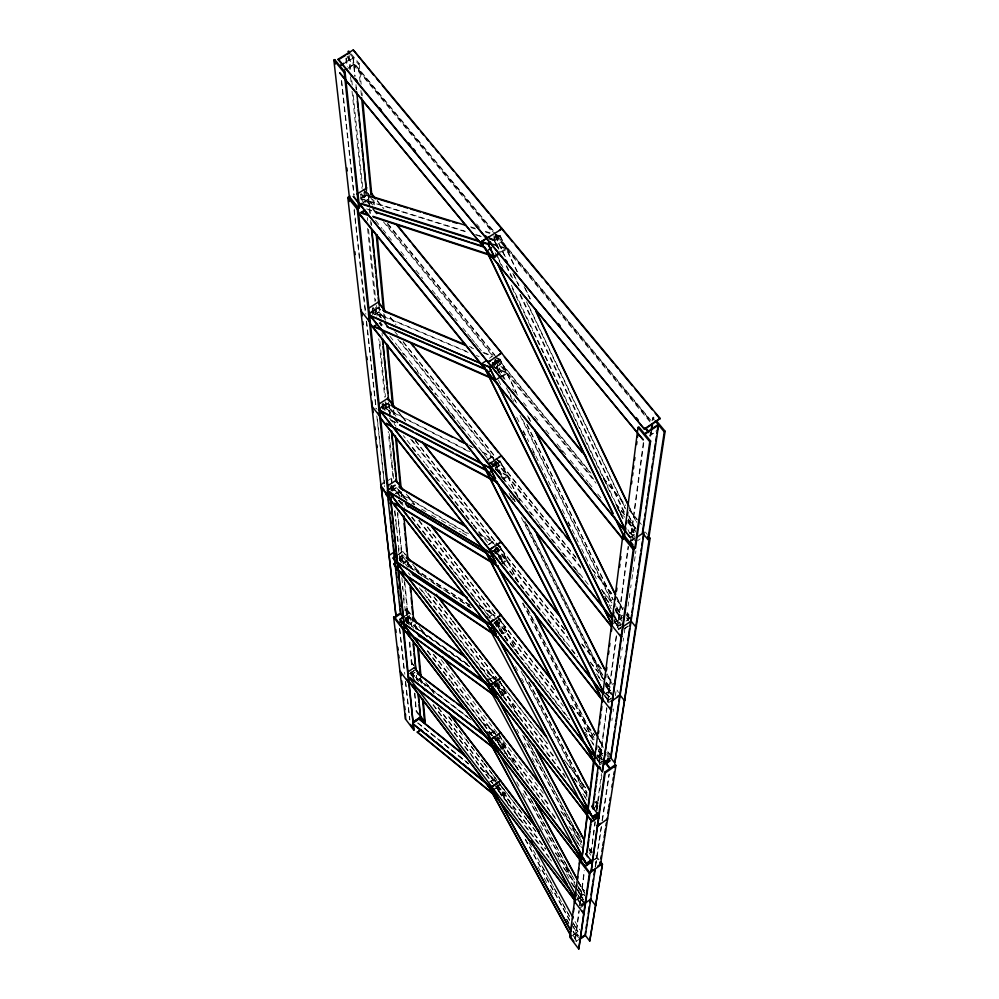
<?xml version="1.0" encoding="UTF-8"?>
<svg xmlns="http://www.w3.org/2000/svg" width="999" height="999" viewBox="0 0 999 999"><rect width="100%" height="100%" fill="white"/><g stroke="black" fill="none" stroke-linecap="round" stroke-linejoin="round"><path stroke-width="0.75" stroke-dasharray="5 3.75" d="M493.094 790.209L500.511 785.014L497.902 781.355M496.016 740.734L500.624 737.287L495.829 740.621L495.816 737.674M496.203 624.612L500.911 621.066L495.841 624.525L495.829 620.142M494.73 553.621L501.086 548.938L495.129 552.959L493.219 550.536M496.316 467.994L501.286 464.223L495.329 468.181L495.304 461.463M495.342 367.882L501.535 363.274L496.091 366.833M501.835 241.571L495.554 245.604M575.174 939.11L578.958 910.489M579.62 905.431L584.24 870.466M598.826 761.375L599.587 755.606L594.442 759.228M575.449 939.472L579.245 910.863M579.907 905.818L584.353 872.277M599.263 761.063L600.024 755.294L603.109 753.121M599.263 763.011L606.63 707.679M607.342 702.309L616.408 634.178M617.295 627.509L628.096 546.278M599.363 764.834L606.942 708.079M607.842 701.36L616.745 634.602M617.644 627.946L628.483 546.753M585.164 901.398L580.943 904.42L583.478 902.422M603.983 760.326L599.85 763.236L597.09 759.352M612.712 697.427L608.241 700.549L604.557 695.466M623.026 623.139L618.156 626.51L614.422 621.366M631.018 534.24L643.331 442.594M630.619 540.272L631.193 536.076M631.38 534.677L643.93 441.595M594.88 821.315L591.096 853.096L588.861 854.694M596.403 810.289L601.46 773.626M591.096 853.096L591.708 848.663M592.332 844.18L592.956 839.622M593.606 835.014L594.255 830.344M594.904 825.599L595.404 822.002M596.94 810.988L598.164 802.16M598.339 800.886L599.412 793.119M599.775 790.509L600.511 785.202M601.261 779.819L601.835 775.724M650.012 435.514L650.424 432.592M652.085 420.704L653.358 417.145L655.319 419.505M650.536 434.79L650.961 431.793M650.649 436.401L651.273 432.018M652.934 420.129L653.358 417.145M651.535 431.406L651.111 434.403L658.466 429.445M611.875 720.529L612.225 717.981M613.136 711.55L613.511 708.965M615.384 695.716L615.958 691.645M619.33 667.869L619.742 664.972M620.579 659.14L620.991 656.181M621.84 650.224L622.265 647.215M623.126 641.133L623.563 638.074M624.3 632.891L625.037 627.659M629.22 618.119L626.922 614.323L627.31 611.588M628.096 606.118L628.683 601.935M629.27 597.764L629.882 593.506M630.681 587.799L631.093 584.914M631.917 579.108L632.542 574.687M632.966 571.753L633.603 567.245M634.452 561.213L635.102 556.63M635.539 553.571L635.913 550.899M595.254 866.408L596.54 857.766L594.193 859.452M595.254 866.608L601.148 826.797M602.06 820.641L608.915 774.337M595.779 865.371L601.56 826.498M602.472 820.341L609.353 774.025M593.918 808.341L597.09 805.269L597.627 805.968L592.857 809.365M494.118 789.385L500.511 785.014M573.264 934.54L577.984 931.617L574.812 933.903L573.351 931.23M571.341 936.413L574.512 934.115L578.583 937.836M573.476 935.713L576.423 941.07L579.607 938.773M575.886 941.67L578.184 940.009M576.698 899.287L582.879 895.341L579.52 897.751L578.096 895.129M575.836 900.399L579.195 897.989L583.541 901.81M584.627 902.771L581.568 905.481L576.56 896.265M580.681 905.831L583.129 904.07M580.968 906.205L583.416 904.445M580.506 907.741L583.641 905.481M594.492 859.852L596.84 858.178L598.488 860.314M604.295 761.8L600.149 764.722L596.665 757.979M596.703 756.668L603.396 751.76M594.43 758.853L597.527 756.668L602.035 760.089M597.889 745.429L602.035 753.496L597.914 756.393L602.434 759.814M599.887 762.949L602.285 761.25M608.279 757.03L610.664 755.344M501.748 795.803L505.244 793.356L501.623 795.179L496.64 786.288L499.975 783.94M605.481 693.681L610.139 690.434L606.068 693.818L611.001 697.29M488.311 782.804L494.13 778.733L497.315 784.265M491.096 781.305L494.418 778.983M608.291 700.212L610.626 698.576M608.428 702.784L613.074 699.3M500.511 784.789L496.003 787.949L539.947 845.816M497.914 751.011L501.461 748.538L496.153 738.96M501.948 748.975L505.357 745.828L501.81 748.301L496.503 738.723L493.044 736.088M487.637 735.239L493.831 730.943L496.278 735.127M494.143 731.181L490.596 733.653L492.707 735.351M496.503 738.723L498.876 737.075M501.598 696.053L506.143 692.919L495.916 685.227M614.135 622.652L622.065 617.682L617.245 621.016L614.535 615.546M612.012 624.637L616.845 621.291L620.129 623.413M618.219 626.111L620.754 624.35M627.097 619.954L630.906 617.32M625.986 621.091L629.632 618.568M614.497 620.629L618.568 628.883L623.426 625.524M618.194 629.333L620.704 627.597M618.531 629.77L621.041 628.034M623.788 628.958L628.608 625.611M624.725 628.658L628.496 626.048M505.819 692.307L502.022 694.929L496.341 684.552L500.149 681.93L499.825 681.318L495.679 683.691L502.759 696.965M494.118 685.252L497.539 682.891M492.157 687.437L495.979 684.802L501.66 695.179M495.829 686.875L500.761 683.191L495.629 686.738L495.616 684.203M418.731 714.922L416.296 711.7L414.985 692.657M486.675 681.218L493.494 676.535L496.653 682.08M493.831 676.785L490.034 679.395L492.295 681.118M630.444 540.796L634.727 537.874M631.168 540.447L634.964 537.862M630.856 541.033L634.565 538.498M631.555 540.921L634.128 539.135M637.637 540.646L640.147 538.923M503.034 633.99L506.693 631.48L506.343 630.819L502.26 633.616L496.166 622.302L500.262 619.505L499.9 618.843L495.442 621.378L491.808 618.806M489.448 616.545L493.469 614.31L489.385 617.082M408.067 674.512L411.538 672.14M411.113 672.702L415.934 669.417M415.197 681.043L410.839 673.351L413.861 670.566M410.789 675.012L414.91 672.215M411.251 674.974L414.935 672.464M494.992 622.19L498.676 619.68M492.694 624.662L495.766 622.564L501.198 632.617M630.344 533.004L635.676 529.87L630.344 533.503L628.359 529.345M631.38 536.376L633.915 534.652M632.267 536.213L634.502 534.69M413.748 665.334L411.975 663.011L411.363 663.423L413.087 665.684M405.394 619.492L409.016 624.225L413.411 621.253M409.29 624.962L411.588 623.413M502.722 563.299L507.342 560.164L506.955 559.44L502.547 562.425L495.954 549.987L500.374 547.002L499.6 546.028L495.179 549.013L502.634 563.461M407.255 623.239L405.806 609.003L406.456 608.566L411.163 614.697M493.031 550.973L499.987 546.278L519.28 583.816M491.096 553.271L495.529 550.274L501.461 561.463M405.606 615.459L409.053 613.124L410.851 615.471M405.781 615.646L409.053 613.124M405.244 618.406L410.364 614.947L410.926 620.666M405.981 618.194L408.454 616.52L410.864 618.244M405.532 618.781L410.651 615.322L411.076 619.605M405.232 619.48L408.766 617.095L411.188 618.806M406.293 620.654L409.578 618.431L406.181 621.028M488.036 544.667L492.657 541.558L495.054 545.729M649.462 435.989L655.844 431.705M488.636 544.767L493.044 541.808M407.592 560.139L402.909 563.274L399.425 558.778M403.196 564.06L406.868 561.6M502.997 479.62L508.004 476.273L507.629 475.549L502.834 478.746L495.641 464.922L492.894 463.511M398.014 554.595L402.922 551.311L405.544 554.695M398.251 554.782L402.922 551.311M400.05 556.643L402.31 555.132L404.87 556.805M398.876 558.266L402.647 555.756L405.207 557.43M400.025 559.702L403.521 557.355L413.074 569.717M399.9 560.139L403.521 557.355M487.175 459.802L492.17 456.481L494.617 460.814M487.762 459.877L492.544 456.693M492.057 465.859L494.468 464.26L498.651 472.527M495.641 464.922L500.462 461.725L500.087 461.001L494.892 463.986L501.148 476.386M492.544 466.009L500.087 461.001L520.104 500.799M491.608 467.607L495.229 465.209L501.698 477.647M381.743 483.628L384.078 482.08M382.367 484.24L384.877 482.579M386.576 481.468L391.608 478.146L391.084 477.46L391.708 483.491M390.234 487.837L395.342 484.465M386.763 490.384L395.267 484.777L395.629 485.452L391.571 488.124L392.957 490.659M389.235 489.023L395.604 484.802M387.125 491.058L391.183 488.374L468.094 534.003M406.83 500.499L396.591 487.4L391.571 490.709L391.021 485.452M391.97 490.846L396.591 487.4M399.675 490.921L395.891 493.419L391.233 487.437M396.79 493.868L400.299 491.545M502.447 376.561L507.292 373.376L506.918 372.627L501.685 376.061L495.304 363.511L492.594 362.362M489.435 358.254L491.845 356.668M492.007 364.235L494.105 362.862L498.913 372.615M495.304 363.511L500.549 360.077L500.174 359.328L494.542 362.575L501.398 376.511M491.658 364.897L500.174 359.328L516.545 392.707M491.72 365.859L494.867 363.798L501.248 376.348M381.131 406.943L388.574 402.098M377.947 409.29L387.088 403.334L389.647 404.645M381.418 407.305L388.861 402.46M378.309 409.952L382.692 407.105L470.716 452.559M385.102 410.626L383.067 406.855L387.45 404.008L390.01 405.307M384.24 409.265L388.574 406.443L395.916 415.746M384.852 409.328L388.574 406.443M501.96 252.16L506.805 249.051L506.406 248.252L500.586 251.998L494.905 240.509L489.46 238.811M370.891 312.512L379.47 307.018L380.482 317.295M368.007 314.972L372.739 311.938L468.069 352.422M374.463 314.198L373.127 311.688L377.859 308.666L380.619 309.815M374.475 314.71L379.183 311.688L385.614 319.717M375.549 314.573L379.183 311.688M488.474 237.387L494.118 239.56L500.349 235.976L500.736 236.775L494.905 240.509M493.056 240.647L500.349 235.976L517.407 271.79M382.642 320.716L379.108 322.977L383.241 324.775M370.579 312.125L379.158 306.631L380.169 316.908M368.881 313.511L377.51 307.979L380.257 309.141M500.624 737.537L496.216 740.346L496.203 737.399M360.589 197.939L367.969 193.319L366.146 191.084M361.363 197.777L366.183 194.755L371.491 196.378M360.939 198.364L368.306 193.731L371.041 197.09M363.324 202.547L361.351 198.726L366.546 195.467L370.529 196.691M362.899 202.535L368.057 199.288L372.702 205.007M364.448 202.21L368.057 199.288M495.841 624.525L500.911 621.403M348.676 67.482L354.633 63.836L493.319 230.719M348.514 68.294L354.633 63.836M360.065 81.806L358.354 64.023L359.178 63.511L350.686 53.297M345.017 62.425L352.972 57.555L349.625 53.546M342.719 64.473L353.321 57.979L358.354 64.023M501.086 549.338L495.604 552.647L495.591 548.551M495.329 468.181L501.286 464.685M496.316 366.808L501.535 363.823M406.793 561.413L402.909 563.274L397.814 512.537M470.641 226.848L475.037 228.197M485.289 231.343L490.771 233.029M496.241 234.715L500.349 235.976M471.029 227.622L475.424 228.983M485.689 232.13L489.785 233.404M495.267 235.09L500.736 236.775M361.351 198.726L465.334 231.256M475.536 234.453L482.642 236.676M464.872 231.556L360.926 198.988L362.912 202.809M476.535 235.202L482.18 236.975M488.986 239.111L494.43 240.809L500.124 252.297M491.308 243.469L506.406 248.252M493.069 244.693L506.805 249.051M366.633 208.916L371.928 210.614M368.868 210.027L371.516 210.876M488.012 237.687L493.643 239.86L497.602 248.139M469.368 346.428L471.965 347.515M483.891 352.51L491.995 355.906M497.452 358.179L500.174 359.328M471.041 347.714L473.638 348.801M482.942 352.697L492.382 356.655M493.743 357.217L500.549 360.077M373.127 311.688L468.494 352.147M476.436 355.507L479.083 356.631M492.157 362.649L494.867 363.798M493.244 366.783L506.918 372.627M493.631 367.52L507.292 373.376M380.095 323.826L382.854 325.025M468.868 445.067L471.516 446.416M482.242 451.885L493.169 457.467M470.566 446.453L473.214 447.802M482.617 452.609L493.543 458.191M494.93 458.903L500.462 461.725M383.067 406.855L469.817 451.598M492.47 463.786L495.229 465.209M495.142 469.055L507.629 475.549M495.516 469.78L508.004 476.273M391.121 420.104L398.813 424.15M390.746 420.354L398.439 424.4M630.344 533.503L633.878 535.514M632.267 535.139L634.627 536.475M481.068 535.164L494.905 543.294M496.178 544.03L499.987 546.278M477.722 533.691L494.018 543.269M495.292 544.018L500.374 547.002M391.571 488.124L468.506 533.716M403.059 497.589L410.264 501.873M441.421 520.429L450.512 525.836M451.81 526.61L461.076 532.13M462.4 532.917L469.592 537.2M492.969 551.123L506.955 559.44M411.838 503.271L414.285 504.72M421.628 509.103L429.12 513.561M431.618 515.047L439.248 519.605M495.854 553.321L507.342 560.164M398.626 500.524L402.21 502.672M617.245 621.016L620.529 623.139M618.568 628.883L614.21 619.517M478.896 605.132L495.192 615.759M479.258 605.781L494.368 615.659M400.149 559.115L470.142 605.169M486.775 616.121L490.297 618.431M399.787 559.353L471.029 606.268M471.278 607.692L408.429 566.233L408.766 566.845M495.716 623.801L506.343 630.819M410.065 567.694L435.127 584.24M436.301 585.014L444.617 590.496M445.804 591.283L470.379 607.504M496.066 624.462L506.693 631.48M605.681 694.08L610.614 697.552M480.257 667.444L496.116 678.696M480.581 668.044L495.217 678.433M496.453 679.308L500.149 681.93M406.443 620.342L467.332 663.836M487.737 678.408L491.421 681.043M406.106 620.566L466.983 664.085M491.058 681.293L495.979 684.802M469.605 666.408L414.173 626.76L472.277 668.681M496.253 685.826L506.143 692.919M602.035 753.496L598.176 746.478M482.567 722.664L496.291 733.054M481.743 722.352L495.442 732.742M489.672 679.645L491.92 681.368M410.839 673.351L467.132 716.308M487.287 731.693L491.895 735.214M467.894 717.382L410.527 673.563L412.699 677.409M468.993 718.219L471.216 719.917M486.95 731.93L491.558 735.451M496.103 738.761L505.357 745.828M469.53 718.793L419.23 680.069M492.994 736.713L505.669 746.39M482.48 769.63L496.428 780.818M500.062 736.251L499.438 735.439L517.857 769.567M480.357 768.219L495.641 780.469M468.631 763.561L423.988 727.846M497.352 786.7L504.957 792.831M417.969 722.864L468.718 763.785M496.553 786.35L505.244 793.356M417.669 723.076L468.406 763.998M490.259 733.89L492.37 735.589M490.771 781.53L492.757 783.216M579.52 897.751L582.779 900.623M574.812 933.903L577.872 936.687M576.423 941.07L573.039 934.652M652.497 417.719L654.395 420.005M497.102 235.277L650.886 420.329M354.695 64.498L493.319 231.331M494.268 232.467L650.811 420.866M347.078 56.194L493.581 232.542M495.504 234.852L650.674 421.615M347.477 57.705L492.057 231.768M495.891 236.363L650.087 422.003M476.648 223.988L479.458 227.385M377.235 200.512L383.816 208.591M603.334 477.784L625.549 505.032M629.432 509.79L637.225 519.355M638.211 520.554L642.107 525.337M377.297 201.136L382.929 208.054M603.284 478.296L625.486 505.544M629.37 510.289L637.162 519.855M645.366 532.042L647.29 534.403M363.748 189.286L372.252 199.713L371.491 200.187L366.92 194.58L366.508 190.422M362.962 189.71L366.608 194.193L366.321 191.408M387.612 223.326L494.692 354.87M495.666 356.069L590.983 473.151M615.771 503.596L624.412 514.21M628.246 518.931L635.976 528.421M368.119 199.912L371.828 204.47M387.674 223.938L590.933 473.663M615.709 504.095L624.35 514.71M628.184 519.418L635.901 528.908M361.426 193.719L369.855 204.071M386.788 224.887L493.007 355.419M496.828 360.115L593.743 479.233M617.857 508.878L624.65 517.22M628.546 522.002L635.364 530.382M360.864 194.068L368.356 203.272M383.391 221.766L492.432 355.794M495.329 359.353L596.053 483.166M619.218 511.65L624.075 517.607M627.971 522.402L635.751 531.967M375.549 220.504L382.093 228.559M383.029 229.708L385.826 233.154M388.636 236.613L391.458 240.085M400.861 251.648L406.518 258.629M415.984 270.267L422.627 278.459M432.155 290.185L435.976 294.892M436.938 296.066L442.682 303.134M449.4 311.413L457.105 320.891M462.899 328.022L465.796 331.593M467.732 333.966L470.641 337.562M471.615 338.748L474.525 342.345M475.499 343.531L478.409 347.128M479.383 348.314L481.331 350.711M492.07 363.936L495.005 367.545L494.98 359.228M496.965 369.967L503.846 378.434M512.45 389.011L515.209 392.42M523.513 402.647L526.298 406.069M534.64 416.346L539.298 422.065M545.829 430.107L550.486 435.839M557.055 443.931L566.445 455.482M570.217 460.127L578.708 470.579M580.606 472.914L588.186 482.255M589.135 483.429L591.982 486.925M597.702 493.968L602.472 499.837M632.255 536.5L634.19 538.873M560.239 448.926L563.049 452.385M631.68 536.888L634.577 540.459M390.272 317.133L395.854 324.101M592.257 569.093L611.987 593.718M617.644 600.774L623.326 607.867M627.122 612.587L629.02 614.959M390.309 317.657L395.891 324.613M592.207 569.517L612.874 595.304M617.594 601.186L623.276 608.279M627.06 612.999L628.958 615.359M626.922 614.323L629.807 617.919M626.123 614.885L629.82 619.492M403.121 341.583L495.529 457.018M496.491 458.216L575.761 557.255M601.71 589.672L611.987 602.497M616.658 608.341L622.302 615.384M379.233 312.212L385.664 320.229M394.855 331.718L397.627 335.177M403.159 342.083L495.529 457.48M496.491 458.678L576.648 558.828M603.533 592.407L611.937 602.909M616.608 608.741L622.24 615.784M373.289 307.605L381.606 318.007M400.187 341.233L493.369 457.692M496.278 461.326L580.556 566.67M605.869 598.301L611.513 605.369M615.309 610.102L621.927 618.381M372.777 307.929L380.169 317.183M397.802 339.223L492.844 458.042M495.754 461.675L581.893 569.355M605.344 598.663L610.988 605.731M615.721 611.65L621.403 618.743M379.72 323.501L381.556 325.799M389.835 336.163L397.215 345.392M398.139 346.553L408.341 359.315M409.265 360.477L421.378 375.624M424.175 379.145L489.572 460.976M490.534 462.175L498.226 471.815M499.188 473.014L502.085 476.648M503.059 477.847L545.916 531.493M546.828 532.642L590.122 586.825M614.397 617.195L620.966 625.424M402.26 352.684L404.12 355.007M417.132 371.303L418.993 373.626M429.283 386.513L435.851 394.73M448.101 410.052L450.936 413.611M451.885 414.785L455.669 419.53M460.402 425.462L463.261 429.033M487.137 458.916L489.048 461.313M490.01 462.525L492.894 466.133M517.07 496.378L519.98 500.024M529.033 511.363L531.743 514.76M539.023 523.863L542.669 528.421M550.886 538.711L555.456 544.443M561.888 552.484L567.407 559.39M572.927 566.308L575.699 569.78M576.623 570.941L579.408 574.413M614.81 618.731L620.441 625.786M614.373 621.765L618.156 626.51M398.863 412.362L405.369 420.591M581.855 643.856L603.159 670.816M607.804 676.698L613.411 683.778M397.053 410.464L406.331 422.202M581.818 644.218L603.109 671.166M607.767 677.035L613.361 684.128M415.297 440.284L495.342 541.67M496.303 542.882L564.81 629.657M590.397 662.062L605.132 680.731M606.98 683.066L611.613 688.935M388.623 406.88L395.966 416.171M415.322 440.709L495.342 542.057M496.303 543.269L564.785 630.019M590.359 662.412L605.094 681.068M606.93 683.403L611.563 689.273M383.279 403.496L390.671 412.862M412.038 439.947L493.656 543.381M496.478 546.952L567.981 637.574M596.615 673.863L602.185 680.918M605.918 685.651L611.513 692.757M382.804 403.796L390.197 413.174M410.639 439.073L493.181 543.706M496.003 547.277L569.33 640.234M597.989 676.548L601.698 681.256M605.431 685.988L611.962 694.268M389.573 418.119L396.004 426.286M403.384 435.639L405.232 437.974M407.08 440.322L424.712 462.699M425.649 463.886L443.419 486.438M444.355 487.624L472.689 523.576M473.651 524.775L488.911 544.143M493.693 550.212L553.846 626.535M555.656 628.833L577.534 656.58M606.081 692.806L610.714 698.676M412.162 447.689L417.732 454.745M429.845 470.117L440.134 483.166M449.525 495.092L472.215 523.888M473.176 525.099L482.692 537.187M501.86 561.5L505.706 566.383M509.565 571.278L524.525 590.272M525.424 591.408L529.907 597.09M531.705 599.375L540.709 610.801M547.939 619.979L552.459 625.711M557.904 632.629L565.184 641.857M571.578 649.962L577.047 656.917M605.594 693.144L610.227 699.013M604.52 695.816L608.241 700.549M408.079 496.016L414.66 504.445M571.703 705.469L594.83 735.064M599.475 741.008L604.133 746.99M607.867 751.76L609.74 754.145M406.231 493.981L414.697 504.82M571.678 705.781L594.792 735.364M599.437 741.308L604.095 747.277M607.829 752.06L609.69 754.445M606.693 752.647L609.04 755.644M427.422 526.898L496.478 615.384M497.365 616.52L554.795 690.109M584.028 727.572L594.155 740.546M598.763 746.453L603.396 752.384M396.628 487.774L405.931 499.687M427.447 527.26L496.478 615.721M497.365 616.858L554.77 690.421M583.99 727.871L594.118 740.846M598.726 746.74L603.359 752.684M391.82 485.339L401.173 497.327M419.056 520.267L494.03 616.395M496.715 619.83L561.026 702.285M590.571 740.172L594.28 744.929M602.672 755.694L598.014 749.712L602.21 757.754M391.383 485.626L400.736 497.627M418.618 520.554L493.593 616.695M496.278 620.129L563.336 706.131M591.982 742.869L593.831 745.242M598.488 751.223L602.222 756.006M600.024 755.294L601.885 757.654M389.872 486.538L395.454 493.706M599.587 755.606L602.36 759.165M399.013 500.249L404.595 507.43M412.063 517.02L490.521 617.707M494.068 622.252L569.742 719.38M597.352 754.807L601.985 760.751M398.576 500.549L401.361 504.12M411.638 517.307L452.197 569.38M453.159 570.604L460.789 580.394M461.738 581.618L463.648 584.065M464.61 585.302L466.521 587.762M470.354 592.682L473.226 596.366M474.188 597.589L490.084 618.006M513.224 647.702L495.404 624.825L495.379 620.441M514.123 648.851L525.774 663.823M528.471 667.282L538.386 680.007M539.298 681.168L560.164 707.966M562 710.314L569.305 719.692M596.903 755.119L601.535 761.063M597.052 759.64L599.85 763.236M415.159 567.132L422.177 576.211M564.223 759.864L585.739 787.687M596.091 801.086L597.989 803.521M402.959 551.635L405.582 555.019M412.562 564.06L421.328 575.399M566.995 763.748L585.714 787.949M596.066 801.335L597.951 803.783M398.901 548.888L398.401 548.239L399.076 554.795M434.041 596.853L451.66 619.642M452.535 620.791L497.165 678.533M498.064 679.707L547.202 743.293M574 777.971L587.037 794.854M595.466 805.756L597.34 808.179M403.559 557.692L412.237 568.918M434.066 597.165L451.673 619.954M452.559 621.103L496.266 677.659M547.177 743.568L500.761 683.478L496.041 686.45L496.028 682.654M573.975 778.233L587.012 795.117M595.429 806.006L597.302 808.428M400 557.042L407.854 567.207M428.059 593.369L494.218 679.045M496.928 682.567L555.694 758.678M582.804 793.768L587.499 799.849M399.588 557.317L404.832 564.098M425 590.222L426.76 592.507M427.647 593.643L493.806 679.332M496.515 682.854L556.218 760.164M584.265 796.503L587.075 800.149M399.887 560.177L401.623 562.425M408.391 572.852L410.139 575.112M421.478 589.81L427.597 597.752M428.471 598.888L546.128 751.373M547.052 752.572L564.61 775.311M419.318 587.812L427.185 598.014M428.072 599.163L439.498 613.973M440.372 615.109L446.553 623.114M447.44 624.263L492.032 682.067M492.932 683.229L545.716 751.66M546.64 752.859L566.046 778.009M595.966 855.693L599.662 860.514M421.665 629.582L427.097 636.663M560.776 811.026L578.221 833.778M589.635 848.663L592.282 852.11M405.806 609.003L410.876 615.771M418.981 626.336L427.11 636.937M561.625 812.387L580.831 837.437M589.61 848.888L592.245 852.334M404.782 610.014L405.257 610.614L404.657 604.795M414.048 624.275L418.556 630.406M441.058 659.527L496.928 732.704M497.852 733.653L543.681 793.718M569.055 826.598L581.206 842.706M589.085 852.734L590.809 855.244M405.582 617.569L413.673 628.146M433.591 654.158L494.343 733.503M497.14 737.15L548.476 804.22M575.474 839.485L581.618 847.489M406.094 618.993L411.501 626.048M433.204 654.42L493.956 733.766M496.753 737.412L549.825 806.755M576.848 842.045L580.344 846.628M405.919 620.928L407.729 623.301M427.634 650.724L450.274 680.307M451.186 681.505L477.734 716.196M478.658 717.407L492.507 735.514M493.431 736.725L555.956 818.443M427.26 650.973L449.9 680.569M450.811 681.768L459.016 692.494M459.927 693.681L477.36 716.458M478.271 717.669L492.132 735.776M493.056 736.987L510.714 760.077M511.65 761.3L514.448 764.959M515.384 766.183L555.569 818.718M427.634 684.864L433.978 693.194M555.469 852.859L570.754 872.939M577.971 882.429L584.315 890.758M425.761 682.629L433.991 693.443M555.456 853.059L570.729 873.138M577.946 882.629L584.29 890.958M419.58 678.371L425.212 685.764M448.788 716.77L461.613 733.641M465.909 739.272L474.513 750.599M476.236 752.871L483.154 761.95M484.016 763.086L497.04 780.219M501.386 785.938L518.006 807.791M518.881 808.94L526.798 819.355M527.684 820.504L535.626 830.956M563.174 867.194L574.825 882.517M578.421 887.237L584.727 895.529M419.605 678.621L425.237 686.013M448.801 717.007L465.059 738.386M465.921 739.51L474.525 750.823M476.248 753.096L483.154 762.187M484.016 763.323L491.82 773.576M492.694 774.725L497.04 780.431M497.902 781.58L517.994 808.004M518.881 809.165L526.785 819.567M527.672 820.728L537.375 833.491M564.048 868.568L574.8 882.704M578.396 887.437L584.702 895.716M411.276 671.827L418.793 681.73M438.386 707.504L494.605 781.493M497.227 784.952L545.891 848.988M571.94 883.266L576.46 889.21M577.36 890.396L582.804 897.552M410.914 672.077L417.495 680.744M438.024 707.754L494.243 781.742M496.865 785.202L545.529 849.237M573.389 885.901L583.341 899.013M433.316 704.682L492.894 783.116M493.756 784.252L549.2 857.254M576.036 892.594L583.254 902.097M432.967 704.919L470.017 753.721M470.879 754.857L478.646 765.084M480.382 767.369L492.532 783.366M540.834 846.977L548.838 857.504M549.725 858.678L551.51 861.026M578.384 896.415L582.892 902.359M577.347 899.45L580.943 904.42M416.87 711.313L418.731 713.773M411.975 663.011L413.449 665.434M617.045 690.097L618.443 692.457M405.919 620.691L407.267 623.101M405.582 620.916L406.93 623.339M496.316 786.513L501.298 795.404M399.6 559.577L401.049 562.2M566.445 919.43L568.643 923.438M573.039 931.455L574.512 934.115M391.183 488.374L392.57 490.921M500.124 784.502L519.842 820.304M575.024 921.515L579.72 929.819M498.039 785.589L510.264 807.929M542.619 867.032L544.705 870.828M548.838 878.371L553.646 887.162M554.383 888.523L559.59 898.026M562.562 903.446L569.942 916.92M572.864 922.264L577.984 931.617M494.13 778.733L497.027 784.015M497.752 785.339L509.977 807.679M529.095 842.607L536.788 856.643M537.474 857.904L553.346 886.9M554.832 889.61L569.642 916.645M573.301 923.326L577.684 931.343M496.778 786.837L501.86 796.116M525.499 839.247L569.617 919.767M573.301 926.498L578.433 935.876M496.453 787.062L499.363 792.357M525.174 839.472L570.791 922.689M571.528 924.038L578.134 936.088M537.999 866.807L541.47 873.126M544.23 878.158L547.677 884.44M550.437 889.46L552.659 893.531M566.758 919.205L568.955 923.213M496.99 736.438L508.304 757.392M531.281 799.887L574.35 879.57M577.909 886.138L582.879 895.341M493.831 730.943L508.703 758.441M530.282 798.351L565.446 863.398M566.158 864.722L574.038 879.295M578.296 887.187L582.567 895.067M495.879 737.911L504.433 753.733M524.837 791.433L574.238 882.741M577.822 889.36L583.528 899.899M495.529 738.149L501.236 748.688M523.801 790.384L576.073 886.962M576.785 888.273L583.204 900.136M516.72 781.855L520.192 788.273M522.964 793.381L526.436 799.774M540.471 825.698L542.682 829.782M547.09 837.911L551.473 846.003M558.016 858.066L560.189 862.087M566.67 874.038L570.254 880.668M570.978 881.992L573.826 887.249M382.692 407.105L384.041 409.615M499.75 735.689L518.169 769.829M577.946 880.581L584.378 892.482M578.346 881.63L584.765 893.518M387.088 403.334L387.45 404.008M516.658 729.233L518.743 733.129M524.238 743.418L526.298 747.277M531.98 757.904L536.376 766.121M572.939 834.565L575.761 839.847M499.825 681.318L519.505 718.331M589.71 850.286L591.108 852.909M499.488 681.068L519.18 718.081M589.36 849.999L590.759 852.622M497.352 683.403L506.493 700.549M530.007 744.68L582.155 842.519M493.494 676.535L496.316 681.83M497.027 683.154L506.168 700.299M527.622 740.571L581.805 842.232M523.751 736.313L580.856 843.381M495.304 683.94L502.397 697.215M522.689 735.264L581.218 844.954M372.739 311.938L374.063 314.448M377.51 307.979L377.859 308.666M515.397 666.545L517.482 670.504M521.64 678.408L523.701 682.329M499.9 618.843L518.943 655.219M595.854 802.172L597.926 806.143M499.537 618.581L517.882 653.621M595.479 801.885L598.251 807.167M497.002 621.041L507.567 641.196M529.058 682.18L587.15 792.956M493.106 614.06L495.941 619.442M496.64 620.791L508.603 643.606M528.696 681.917L586.788 792.669M495.442 621.378L502.547 634.914M523.601 675.012L586.763 795.354M495.054 621.64L500.024 631.118M521.128 671.303L587.087 796.952M366.183 194.755L366.546 195.467M597.065 758.291L599.85 763.673M495.729 547.04L504.495 564.048M527.709 609.14L594.43 738.723M496.028 548.101L504.108 563.798M526.623 607.529L594.73 739.772M522.989 602.984L594.268 741.308M598.438 749.387L601.91 756.131M494.755 549.3L500.174 559.802M522.577 603.271L593.868 741.583M585.414 732.192L587.524 736.251M598.838 738.673L602.984 746.765M499.6 546.028L518.893 583.553M598.438 738.386L603.284 747.814M606.743 754.557L608.129 757.254M605.469 695.754L608.99 702.709L605.069 695.479M495.317 462.187L504.994 481.381M513.873 499.001L515.247 501.71M526.735 524.512L602.834 675.461M606.331 682.392L610.526 690.709M492.17 456.481L494.243 460.601M494.942 461.963L503.933 479.795M512.812 497.427L514.86 501.486M525.012 521.615L603.146 676.585M605.943 682.117L610.139 690.434M510.839 495.591L513.586 501.048M523.838 521.366L602.235 676.76M605.744 683.716L611.363 694.854M509.053 493.156L512.487 499.962M521.391 517.607L603.246 679.819M603.945 681.206L610.963 695.117M607.13 673.888L612.037 683.641M499.7 460.776L517.669 496.491M608.141 676.41L612.337 684.752M495.479 360.227L505.032 379.645M515.147 400.224L516.495 402.959M527.172 424.687L613.311 599.875M616.683 606.718L622.065 617.682M495.104 360.04L503.971 378.072M514.098 398.663L515.447 401.398M526.798 424.475L612.911 599.625M616.957 607.842L621.678 617.432M508.928 391.808L513.661 401.436M522.452 419.28L611.638 600.499M615.696 608.741L621.79 621.116M506.456 387.937L511.888 398.963M520.004 415.459L611.238 600.774M615.297 609.015L620.716 620.017M498.476 380.282L501.898 387.212M516.72 417.282L519.393 422.677M523.389 430.781L528.708 441.583M532.005 448.239L539.885 464.235M540.546 465.559L551.423 487.599M554.832 494.53L557.529 499.987M562.25 509.552L566.296 517.744M568.306 521.828L580.282 546.103M581.593 548.763L591.445 568.731M594.13 574.175L597.552 581.106M601.66 589.435L603.708 593.593M605.082 596.366L606.43 599.1M609.128 604.582L611.163 608.691M522.964 431.056L524.962 435.102M532.892 451.186L534.865 455.182M567.894 522.102L569.892 526.148M604.682 596.64L606.031 599.375M614.135 615.821L616.845 621.291M528.671 417.42L530.656 421.491M616.92 597.377L622.989 609.765M627.035 618.019L628.383 620.766M499.787 359.141L517.507 395.254M527.609 415.859L530.269 421.291M616.52 597.127L623.264 610.889M626.648 617.769L627.996 620.516M495.254 252.797L501.173 265.16M512.225 288.224L524.075 312.949M524.75 314.348L532.767 331.069M533.429 332.442L561.525 391.084M562.2 392.482L612.574 497.614M616.62 506.056L623.938 521.316M627.921 529.632L629.919 533.791M495.604 236.413L506.093 258.404M513.898 274.75L519.068 285.577M528.896 306.169L625.736 509.053M629.045 515.996L635.676 529.87M495.217 236.263L504.395 255.494M512.862 273.227L518.668 285.414M526.498 301.81L625.337 508.828M628.646 515.771L635.264 529.632M494.118 239.56L498.738 249.213M506.643 265.771L512.524 278.084M520.329 294.393L624.912 513.186M628.246 520.142L634.228 532.667M506.181 266.071L511.413 277.023M519.867 294.693L624.475 513.474M627.809 520.442L634.465 534.353M497.689 256.618L502.959 267.607M511.401 285.214L624.363 521.016M525.174 288.112L530.357 298.988M628.721 505.569L636.675 522.277M499.95 235.826L517.007 271.628M524.125 286.588L529.957 298.826M629.632 508.129L636.925 523.451M399.762 628.783L404.82 674.263M405.656 681.817L409.89 719.904M399.475 628.408L404.27 671.365M405.394 681.468L409.64 719.555M341.683 80.956L354.17 195.205M341.333 80.532L353.846 194.805M354.233 209.091L365.821 314.161M366.633 321.491L376.298 409.066M377.422 419.205L384.565 483.978M354.058 210.202L365.509 313.773M366.321 321.104L376.011 408.703M376.81 415.959L384.627 486.663M346.416 57.967L347.34 66.746M360.651 194.106L361.451 201.798M372.515 307.954L373.139 313.961M382.517 403.858L383.154 409.977M345.854 58.304L346.628 65.622M372.165 309.79L372.789 315.796M382.043 404.158L382.679 410.277M390.721 487.062L391.133 490.996M348.414 56.019L349.8 69.431M350.549 76.761L351.298 84.028M352.035 91.221L362.05 188.599M391.608 478.146L392.844 490.134M394.942 510.489L399.438 554.12M399.575 555.432L400.237 561.9M401.86 577.659L404.358 601.86M392.008 486.488L392.47 490.946M394.58 511.251L395.592 521.116M395.879 523.888L396.591 530.769M397.152 536.213L397.714 541.595M402.335 586.276L402.647 589.298M403.571 598.289L404.183 604.183M397.39 512.812L402.497 563.548M404.17 580.169L408.641 624.487M364.747 191.808L365.834 202.535M367.345 217.545L367.644 220.517M368.544 229.308L375.774 300.924M376.223 305.344L377.247 315.584M379.832 341.159L385.452 396.753L384.727 397.227L378.783 338.848M386.039 402.597L386.913 411.263M389.185 433.741L392.157 463.199M392.32 464.747L393.718 478.596L393.044 479.045L388.211 431.456M406.456 608.566L407.904 622.802M409.852 642.032L412.5 668.094M412.999 673.126L413.511 678.096M363.886 192.357L364.672 200.05M367.557 228.384L374.987 301.436M375.587 307.317L376.473 316.084M385.164 401.61L386.051 410.289M349.25 55.519L350.774 70.392M351.823 80.657L352.26 84.965M353.284 95.03L362.662 186.726M409.228 642.457L411.763 667.245M412.4 673.538L412.787 677.26M414.398 693.056L416.296 711.7M353.321 57.979L355.095 75.824M355.969 84.59L356.556 90.385M352.972 57.555L354.895 76.861M355.919 87.1L356.206 89.96M404.82 582.417L409.016 624.225M411.351 622.452L411.625 625.274M416.546 675.724L416.908 679.47M411.064 622.077L411.476 626.323M416.271 675.374L416.645 679.12M368.456 195.267L369.518 206.006M369.817 209.016L370.267 213.536M371.141 222.49L371.428 225.449M381.044 323.064L381.331 325.949M382.03 333.067L382.305 335.901M389.011 403.921L390.284 416.908M367.969 193.319L369.18 205.594M369.48 208.604L369.93 213.124M370.666 220.604L371.104 225.037M380.731 322.677L381.019 325.574M388.723 403.559L389.997 416.546M359.178 63.511L361.163 84.216M362.013 92.957L362.287 95.817M360.914 90.547L361.463 96.316M373.876 200.312L374.313 204.907M384.702 314.66L385.127 319.043M393.718 409.765L394.13 414.11M401.61 492.257L402.172 498.226M402.597 502.634L402.872 505.581M408.216 562.087L408.716 567.27M401.074 491.583L401.648 497.552M407.717 561.438L408.216 566.62M372.864 199.325L373.451 205.444M383.778 313.698L384.34 319.555M392.994 410.239L393.406 414.585M394.093 421.74L394.368 424.587M416.396 626.535L416.658 629.333M421.303 679.682L421.653 683.403M415.484 624.125L416.009 629.77M420.467 677.584L420.929 682.579M493.968 235.552L494.006 242.994M494.418 360.989L494.443 367.919M494.792 461.8L494.817 468.531M495.117 548.876L495.129 552.959M494.555 236.676L494.58 244.131"/><path stroke-width="1.5" d="M500.524 780.881L491.82 786.962M500.636 732.841L491.371 739.285M500.774 678.121L490.859 684.952M500.924 615.197L490.259 622.477M501.098 542.095L489.572 549.862M488.773 464.46L501.311 455.656L518.506 477.572M487.812 362.525L501.56 352.984L465.272 309.028M501.86 229.008L481.805 241.258L483.129 244.006M590.971 862.374L585.114 866.57L590.034 873.014L578.758 949.05L569.805 937.174L579.882 859.727L579.345 864.06M573.863 941.358L570.392 936.75L570.816 933.341M571.391 928.708L571.965 924.013M572.552 919.242L572.852 916.82M573.451 911.937L573.913 908.216M574.537 903.171L574.85 900.636L574.225 901.086L583.728 913.623L584.353 913.173M575.486 895.466L575.799 892.869M576.46 887.574L576.785 884.902M577.459 879.47L577.797 876.722M578.483 871.153L578.821 868.343M629.033 542.644L634.128 548.926L602.385 771.79L594.293 761.388L622.677 536.513L623.563 535.901L628.646 542.182M596.465 749.163L596.853 746.153M598.488 733.328L598.801 730.843M599.6 724.55L599.924 721.99M600.411 718.144L600.911 714.235M601.41 710.314L601.91 706.343M602.422 702.334L602.934 698.301L602.185 698.825L610.963 709.977L611.713 709.452L610.014 707.304M603.458 694.205L603.796 691.47M605.581 677.447L605.943 674.575M606.493 670.267L606.868 667.344M608.566 653.995L608.94 650.973M609.527 646.403L609.914 643.319M611.475 631.068L611.813 628.408M612.487 623.064L612.837 620.354M613.523 614.909L613.873 612.15M614.585 606.605L614.934 603.796M615.471 599.587L615.834 596.728M616.57 590.996L616.932 588.086M619.58 567.282L619.967 564.248M620.554 559.615L620.941 556.53M658.578 425.037L642.757 533.241L647.876 539.522L664.273 431.88L658.578 425.037L644.917 434.215L650.611 441.083L635.539 547.952L634.765 548.488L624.2 535.476L637.986 427.472L638.848 426.885L644.517 433.741L658.179 424.55L655.332 421.141M625.524 530.731L625.886 527.922M626.423 523.676L626.798 520.804M627.534 515.072L627.909 512.15M631.555 483.728L631.905 481.006M632.604 475.561L632.954 472.839M633.491 468.668L633.841 465.884M634.565 460.302L634.927 457.455M636.588 444.555L636.95 441.658M637.512 437.262L637.899 434.303M586.438 855.094L591.133 819.567M592.607 808.391L598.064 767.057M587.212 851.872L588.811 839.809M589.173 837.125L589.947 831.268M590.259 828.908L590.896 824.125M591.221 821.702L591.533 819.28M593.194 806.83L593.868 801.735M594.205 799.175L594.892 793.968M595.242 791.32L595.953 786.001M596.316 783.316L596.853 779.245M597.215 776.498L597.764 772.352M585.626 853.508L590.896 860.401L586.413 863.611L399.862 619.33L404.458 616.233M597.015 818.031L592.045 821.578L393.768 563.886L396.103 562.325M591.795 806.255L597.452 813.586L592.657 816.995L393.107 557.867L396.79 555.407M651.161 430.294L651.997 424.313L644.567 429.308L338.249 59.116L353.259 49.95L660.089 418.381L652.584 423.926L651.735 429.907M602.385 771.79L633.229 549.537L622.677 536.513M590.546 862.936L590.896 860.401M592.07 821.328L596.853 817.931L597.452 813.586M604.308 764.622L604.67 762.112M634.765 548.488L649.75 441.67L637.986 427.472M578.758 949.05L589.373 873.501L579.22 860.201M604.932 763.049L605.294 760.539M604.657 761.213L610.202 768.331L615.347 764.697L615.933 765.446L600.399 865.234L591.071 871.927L604.607 772.289L609.752 768.643L604.208 761.538M591.071 871.927L605.182 773.039L604.607 772.289M642.394 532.804L643.631 524.35M643.831 522.952L644.467 518.643M644.879 515.771L645.304 512.899M645.941 508.503L646.365 505.569M646.79 502.647L647.452 498.151M647.889 495.167L649.437 484.54M649.874 481.493L650.474 477.397M650.873 474.675L651.473 470.579M651.872 467.794L652.484 463.623M653.096 459.44L653.508 456.593M653.92 453.758L654.545 449.488M654.745 448.064L655.381 443.706M655.806 440.796L656.443 436.438M656.88 433.466L658.179 424.55M608.029 758.328L609.84 760.988L606.268 763.498M610.814 756.181L614.485 731.206M615.034 727.472L615.596 723.676M615.971 721.141L616.533 717.282M616.907 714.722L617.682 709.49M617.869 708.191L618.456 704.208M618.843 701.548L619.642 696.153M617.307 696.578L619.842 694.804L620.641 689.31M620.841 687.936L621.665 682.367M621.878 680.968L622.702 675.287M622.914 673.875L623.551 669.542M623.975 666.658L625.499 656.331M626.148 651.86L627.272 644.255M627.834 640.396L629.57 628.658M629.957 625.986L630.544 621.977M630.943 619.293L631.543 615.209M631.942 612.487L632.554 608.341M633.166 604.183L635.464 588.548M635.888 585.639L636.538 581.256M636.962 578.321L637.399 575.349M637.837 572.365L638.274 569.38M638.948 564.822L639.622 560.264M639.81 558.928L640.596 553.621M640.983 550.961L641.383 548.251M641.783 545.554L642.382 541.483M642.782 538.723L643.393 534.577M614.797 763.024L649.288 538.548L650.174 537.937L614.797 763.024L610.889 758.016L643.98 533.666M585.102 935.002L585.614 931.567M586.126 928.108L586.65 924.587M587.175 921.041L587.699 917.444M588.236 913.798L588.786 910.114M588.973 908.865L589.335 906.38M589.897 902.609L590.459 898.788L595.367 905.231L595.991 904.782M591.033 894.917L591.62 890.996M591.808 889.672L592.607 884.34M593.006 881.642L593.406 878.933M594.018 874.812L594.63 870.629M600.586 861.725L602.434 864.135L589.722 941.108L585.377 935.364L595.354 868.206M656.306 420.679L665.134 431.293L648.651 538.985L647.876 539.522M597.652 866.183L599.887 864.585L600.337 861.675M600.799 858.74L601.248 855.793M601.947 851.323L602.409 848.288M602.884 845.241L603.359 842.169M604.083 837.512L604.445 835.139M604.807 832.779L605.369 829.182M605.931 825.549L606.306 823.114M607.842 813.174L608.428 809.365M608.828 806.817L609.228 804.232M609.827 800.336L610.239 797.726M611.888 787.037L612.312 784.315M612.949 780.194L613.374 777.422M613.811 774.625L614.248 771.815M614.897 767.557L615.347 764.697M589.722 941.108L602.434 864.135M599.75 823.938L597.627 825.998L597.077 825.286M600.424 823.351L597.627 825.998L607.617 818.88L607.067 818.181M497.315 735.089L500.636 732.592M500.524 780.656L491.82 786.737L495.991 784.04M493.931 789.397L491.858 791.071L493.931 789.51M497.215 680.506L500.774 677.834M493.269 688.361L490.909 690.272L493.269 688.498M491.858 791.071L494.118 789.385M497.864 617.157L500.924 614.86M493.369 626.348L490.322 628.621L492.857 626.56M497.789 544.18L501.098 541.708M490.909 690.272L492.957 688.748M498.913 457.442L501.311 455.656M499.363 354.595L501.56 352.984M499.425 230.157L501.86 228.384M581.168 938.136L583.079 936.25M579.607 939.535L585.377 935.364M580.494 938.336L583.953 935.838M584.64 903.571L590.759 899.162M590.671 861.975L584.802 866.17L399.125 623.101L401.685 621.378M497.177 697.19L586.713 864.572L590.821 862.174M590.559 871.265L592.794 869.667M589.373 873.501L590.034 873.014M586.438 863.398L591.121 860.052M592.682 816.745L597.702 813.186M589.472 811.588L592.956 818.193L596.803 815.459M592.956 818.193L597.926 815.209M590.047 811.363L587.649 813.061L587.112 812.362M603.571 762.599L605.906 760.951M608.254 759.29L610.601 757.642M605.506 761.525L608.828 758.603M603.858 762.974L610.889 758.016M605.781 763.586L609.877 760.701M605.182 773.039L615.933 765.446M594.293 761.388L594.979 760.901M611.276 701.41L620.154 695.204M625.137 700.049L624.387 700.561L619.842 694.804M611.513 624.974L621.091 637L621.902 636.438M636.525 626.298L635.714 626.86L630.744 620.641M622.302 627.16L631.093 621.078M498.251 798.263L417.457 732.342L420.292 729.707M417.457 732.342L420.729 730.094M413.873 730.194L403.034 629.52L403.696 629.083L413.873 730.194L405.519 719.105L405.569 714.16M412.699 722.327L420.354 717.07L420.055 714.035M413.186 722.24L418.656 718.493L465.784 756.255M412.949 722.664L420.604 717.407L418.331 694.105M413.424 722.764L415.509 721.34M415.809 721.128L418.943 718.98L464.91 755.831M420.604 717.407L424.675 722.776L425.249 722.377L423.101 699.213M636.6 537.462L644.18 532.292M633.229 549.537L634.128 548.926M408.279 671.715L414.435 667.519L421.965 677.422M624.2 535.476L624.974 534.94M399.937 671.203L408.778 682.879L409.39 682.467M420.841 674.65L420.229 675.074L417.557 646.303M404.707 628.071L390.409 497.04L404.245 627.459L404.707 628.071L407.005 626.523M415.222 621.278L415.871 620.841L413.049 617.157M649.75 441.67L650.611 441.083M664.273 431.88L665.134 431.293M405.519 719.105L393.631 617.207L394.28 616.77L398.838 622.727L401.398 621.003M396.778 615.409L399.063 613.873M495.079 561.475L490.334 552.285L492.544 550.786M353.221 202.572L348.676 196.965L347.802 197.515L396.091 616.795L400.487 613.836L395.217 565.259M491.833 555.182L489.647 557.055M586.413 863.611L399.887 619.617L404.295 616.645M400.474 624.887L402.634 623.126M644.63 428.771L660.089 418.381M394.205 552.01L389.111 555.419L388.611 554.77M592.657 816.995L393.131 558.204L396.665 555.844M592.045 821.578L393.793 564.21L396.241 562.574M492.432 470.117L488.848 472.964M387.699 485.839L395.904 480.419L403.396 490.01M386.113 494.318L599.138 768.531L386.151 494.692L389.885 491.833M380.894 487.062L388.299 496.59L388.973 496.141L358.104 208.604L353.559 202.984M390.946 497.727L393.281 496.178M491.171 370.055L487.899 372.752M496.016 379.782L500.199 377.035M482.542 363.174L486.738 360.439M484.215 364.91L489.61 367.232L491.72 365.859M372.327 405.282L371.603 405.756L379.583 415.909L380.307 415.434M378.908 404.096L387.774 398.326L395.167 407.692M372.877 216.321L494.293 256.044L498.951 253.047M499.537 253.721L494.692 256.83L494.293 256.044M481.805 241.258L486.85 238.436M369.255 318.057L371.616 316.546M494.418 257.392L487.799 243.606L490.134 242.108M481.418 241.608L488.199 243.756L490.621 242.208M358.666 203.197L488.586 244.555L490.934 243.057M361.513 310.04L360.726 310.552L369.368 321.391L370.154 320.879M491.595 247.527L486.75 251.236M382.592 330.557L374.35 326.935L374.001 326.261L377.535 323.988M494.992 736.7L491.371 739.035L494.705 736.9M369.568 307.68L378.246 302.135L386.563 312.525M494.73 682.205L490.859 684.665L494.418 682.417M368.806 215.572L361.388 213.149L361.014 212.437L364.922 209.99M361.388 213.149L364.985 210.876M342.719 64.473L340.06 66.096L345.08 72.153L359.49 207.73L358.728 208.204L349.3 196.578L350.05 196.104M357.043 194.056L366.92 187.862M388.299 496.59L357.242 209.141L358.104 208.604M493.593 620.067L490.259 622.14L492.819 620.566M344.543 70.017L346.928 68.556M358.728 208.204L344.243 72.665L345.08 72.153M349.3 196.578L333.866 60.14L334.702 59.628L339.71 65.672L343.693 63.237M348.788 51.024L347.964 51.536L349.625 53.546M644.567 429.308L338.324 59.803L345.554 55.382M347.315 54.308L349.725 52.835M493.181 547.277L489.572 549.475L492.894 547.477M491.383 462.437L488.761 463.998L491.171 462.587M490.197 360.602L487.799 361.975L490.447 360.477M486.638 238.749L489.26 236.663M486.625 238.137L489.073 236.775M371.491 196.378L466.358 225.524M371.853 197.09L378.496 199.138M379.857 199.55L389.373 202.485M390.734 202.909L394.905 204.196M397.702 205.045L401.873 206.331M403.271 206.768L407.555 208.079M410.414 208.966L414.71 210.29M416.133 210.727L420.529 212.075M423.464 212.987L427.859 214.335M429.333 214.785L449.812 221.091M452.597 221.953L456.755 223.227M361.251 203.421L478.708 240.747M375.911 211.888L378.559 212.75M379.907 213.187L441.471 232.979M442.819 233.416L456.693 237.874M458.116 238.336L469.505 241.995M470.929 242.457L484.103 246.691M375.487 212.163L483.641 246.99M361.014 212.437L368.431 214.872M373.251 217.033L490.609 255.494M487.799 243.606L488.586 244.555M383.017 310.289L465.472 344.805M384.752 311.551L400.174 318.019M401.461 318.556L410.439 322.315M411.725 322.852L422.215 327.247M423.526 327.797L434.278 332.305M435.614 332.867L447.989 338.049M449.4 338.636L464.547 344.992M370.379 315.472L489.61 367.232M369.368 315.559L481.506 363.748M390.134 327.759L424.737 342.744M426.086 343.319L447.802 352.734M449.175 353.321L461.825 358.803M463.124 359.365L473.501 363.861M474.787 364.423L485.414 369.018M386.988 326.81L487.649 370.442M374.001 326.261L494.655 379.183M385.327 331.755L493.681 379.345M390.934 405.307L467.544 444.393M392.57 406.618L406.855 413.923M408.166 414.585L452.31 437.137M458.778 440.434L463.948 443.081M379.22 409.952L481.805 463.399M484.54 464.822L490.409 468.419L379.583 410.614M400.099 424.812L413.236 431.718M415.909 433.116L432.167 441.658M433.404 442.307L453.434 452.822M455.994 454.158L486.338 470.092M399.712 425.062L487.287 471.078M386.376 423.214L392.757 426.598M395.304 427.947L497.614 482.23M386.725 423.863L496.615 482.23M398.851 486.888L466.346 526.523M400.412 488.261L424.912 502.659M426.186 503.409L435.064 508.616M436.351 509.378L464.335 525.824M389.135 491.808L491.096 553.271L388.324 491.77M407.392 505.294L415.934 510.427M417.157 511.151L425.861 516.383M427.097 517.132L435.976 522.452M437.25 523.214L441.121 525.549M443.718 527.097L447.589 529.433M448.913 530.219L467.707 541.508M468.906 542.232L486.126 552.559M407.005 505.556L488.199 554.345M394.58 503.196L401.735 507.529M402.922 508.254L496.441 564.922M394.942 503.871L402.098 508.204M403.296 508.928L498.101 566.421L497.714 565.696M490.334 552.285L496.141 563.049M406.156 557.642L467.445 597.652M406.493 558.266L410.339 560.776M411.625 561.613L430.07 573.663M431.256 574.437L459.041 592.582M460.289 593.394L464.048 595.854M398.214 562.961L491.67 625.362L394.393 560.427M413.648 574.712L441.57 593.281M442.782 594.08L459.827 605.406M461.051 606.218L486.463 623.114M413.286 574.962L487.375 624.238M400.549 571.515L495.442 635.102M402.16 572.976L408.554 577.272M409.84 578.121L498.139 637.337L497.789 636.675M412.075 619.093L466.046 657.367M412.387 619.667L433.316 634.502M434.565 635.389L443.456 641.708M444.58 642.507L465.209 657.142M484.915 620.129L576.997 794.717M419.105 635.239L426.473 640.546M427.709 641.42L463.573 667.257M464.747 668.094L470.591 672.302M472.939 673.988L487.3 684.34M418.768 635.464L489.373 686.325M412.812 636.126L406.793 631.755L498.189 698.413M415.222 637.874L495.392 696.028M417.282 673.151L467.008 710.863M417.582 673.688L454.158 701.435M456.618 703.296L464.023 708.915M485.876 682.255L571.815 842.656M410.302 677.909L492.594 741.433L487.999 737.911M409.465 677.572L485.701 736.151M423.588 688.673L486.563 737.087M412.3 684.802L419.118 690.084M420.254 690.958L495.604 749.238M413.723 686.213L498.226 751.573M492.282 740.871L576.248 895.978M420.591 729.507L422.752 731.256M425.999 733.878L432.555 739.198M435.839 741.857L442.52 747.277M447.028 750.923L459.577 761.101M463.061 763.923L466.558 766.757M467.719 767.707L486.538 782.954M413.174 723.863L492.969 788.848L413.461 724.362M417.17 731.855L496.878 796.865M373.589 74.962L353.259 49.95M376.498 78.446L379.395 81.943M382.305 85.439L418.556 128.958M420.529 131.331L423.489 134.89M426.448 138.436L428.434 140.822M430.419 143.207L433.404 146.791M435.389 149.176L438.361 152.747M441.346 156.331L453.521 170.954M456.331 174.326L488.499 212.962M490.409 215.247L512.425 241.696M515.309 245.155L542.42 277.71M545.342 281.219L548.251 284.715M550.212 287.075L613.386 362.937M615.284 365.209L618.119 368.619M620.004 370.891L632.33 385.676M635.177 389.098L652.359 409.727M655.219 413.174L660.014 418.931M646.378 428.696L648.264 430.981M355.519 78.909L357.417 81.206M379.495 107.83L381.431 110.165M408.591 142.944L410.552 145.292M413.486 148.839L415.434 151.186M485.514 235.714L487.4 237.999M505.419 259.74L507.33 262.038M558.366 323.601L560.314 325.961M636.326 417.657L638.224 419.942M644.855 427.934L648.638 432.505M333.866 60.14L344.243 72.665M370.666 192.47L375.362 198.214M397.04 224.812L586.076 456.618M370.729 193.082L375.424 198.838M397.09 225.412L406.568 237.038M407.53 238.212L410.389 241.721M412.287 244.056L427.584 262.812M429.495 265.16L432.367 268.694M434.29 271.041L458.454 300.674M460.389 303.047L463.311 306.643M504.333 356.943L515.434 370.567M518.231 373.988L529.395 387.674M531.268 389.972L543.431 404.895M544.368 406.044L559.44 424.538M562.287 428.009L582.217 452.472M647.589 536.463L649.288 538.548M373.039 209.028L376.798 213.661M630.431 541.658L632.991 544.805M347.802 197.515L357.242 209.141M358.316 212.325L623.126 539.035M358.379 212.937L623.064 539.522M410.764 342.707L572.689 544.692M385.689 311.888L378.246 302.135M410.801 343.219L413.611 346.715M415.484 349.051L429.582 366.633M431.468 368.993L450.399 392.607M451.348 393.793L498.401 452.497M520.317 479.845L539.46 503.721M540.384 504.87L550.474 517.457M552.31 519.755L562.462 532.417M565.234 535.864L569.867 541.658M384.79 322.964L388.511 327.61M369.543 314.685L612.537 618.993M369.605 315.209L612.487 619.405M370.567 324.163L611.588 626.435M370.617 324.675L611.538 626.835M422.152 441.82L559.815 615.983M395.204 408.129L387.774 398.326M423.126 443.444L523.513 570.454M525.312 572.727L557.966 614.035M394.83 419.031L397.614 422.565M379.145 409.265L603.621 694.28M379.195 409.702L602.647 693.443M380.007 417.307L602.834 700.536M380.057 417.744L602.784 700.873M430.731 524.999L554.27 683.154M403.434 490.384L395.904 480.419M431.705 526.585L489.335 600.362M490.222 601.498L551.523 679.969M405.432 503.646L408.254 507.267M388.161 490.996L595.229 756.955M389.135 492.569L595.192 757.254M380.569 484.39L381.106 485.077M381.568 486.613L384.24 490.059M385.402 491.545L388.973 496.141M599.163 766.283L600.724 768.293M407.292 556.955L410.789 561.475M436.288 594.442L546.59 737.075M407.33 557.28L409.94 560.676M438.074 597.052L545.654 736.151M410.951 572.027L413.586 575.424M393.806 552.285L396.416 555.669M596.216 814.547L599.038 818.218M594.967 815.496L596.853 817.931M397.802 566.695L398.301 567.345M412.649 617.832L416.258 622.527M442.545 656.805L543.019 787.849M412.674 618.119L416.283 622.814M445.292 660.651L453.509 671.378M454.433 672.564L540.147 784.377M600.137 862.462L601.773 864.61M599.887 864.585L600.399 865.234M417.807 634.303L419.617 636.663M400.487 613.836L403.209 617.382M589.76 861.163L591.52 863.461M400.437 624.612L585.039 866.245M393.631 617.207L403.034 629.52M448.501 712.287L539.398 831.73M414.46 667.782L421.054 676.435M451.098 715.921L534.927 826.098M423.151 688.186L425.05 690.671M407.692 675.886L574.612 896.066M409.128 681.768L575.099 900.611M410.089 683.241L575.074 900.798M420.591 716.233L424.313 721.153M410.402 724.412L412.025 726.573M582.13 911.013L583.728 913.623M406.568 679.233L408.778 682.879M619.567 634.452L621.091 637M609.565 707.617L610.963 709.977M368.019 319.093L369.368 321.391M378.022 413.224L379.583 415.909M497.04 796.278L492.382 788.086L496.016 794.704M498.489 798.925L570.841 930.631M497.477 797.352L571.278 931.692M570.604 935.076L487.15 783.616L571.041 936.138M531.193 841.046L573.114 917.731M487.425 737.662L567.27 884.652M567.981 885.963L575.124 899.088M487.112 737.412L566.957 884.365M568.381 887L574.8 898.813M533.491 798.213L577.235 879.257M535.951 803.084L570.454 866.995M571.178 868.343L576.91 878.983M573.214 845.279L580.219 858.341M582.142 855.681L491.496 686.575L495.754 694.53M583.553 858.303L587.05 864.859M533.329 744.317L584.103 839.759M535.739 749.213L583.054 838.149M586.113 854.133L587.512 856.755M577.335 795.741L586.026 811.825M496.303 634.165L490.959 624.437L495.941 633.915M498.439 638.224L589.148 810.564M590.546 813.198L593.319 818.481M497.365 636.613L588.086 808.94M533.516 683.066L589.597 790.234M535.901 688.049L581.543 775.249M582.242 776.585L589.934 791.283M591.945 806.205L593.331 808.84M497.502 565.671L595.666 755.594M497.115 565.422L595.279 755.294M484.49 549.338L582.979 739.447M584.365 742.132L592.707 758.229M483.429 547.777L582.579 739.148M583.279 740.496L592.307 757.929M534.053 612.562L598.126 737.312M535.739 616.346L566.583 676.385M567.245 677.684L597.027 735.651M495.604 478.708L489.647 467.47L495.229 478.484M498.401 484.228L604.058 692.969M496.628 481.243L602.959 691.308M483.241 464.71L589.984 675.037M591.383 677.809L600.524 695.816M482.867 464.498L588.923 673.451M590.297 676.161L599.437 694.155M534.365 529.17L605.794 671.241M536.688 534.315L572.34 605.219M573.026 606.58L604.745 669.642M495.429 379.021L488.848 366.296L495.042 378.833M497.49 383.204L612.849 616.758M496.416 381.618L612.449 616.508M484.602 367.332L601.161 602.734M602.522 605.469L612.012 624.637M483.541 365.759L599.412 599.75M601.448 603.846L611.625 624.387M534.652 429.632L615.546 594.592M534.927 430.781L553.384 468.406M554.07 469.805L578.458 519.53M579.133 520.904L603.571 570.716M604.22 572.052L615.159 594.343M488.199 243.756L494.817 257.555M497.465 263.074L624.837 528.508M497.065 262.912L623.763 526.885M482.192 241.421L483.516 244.156M485.489 248.276L613.249 513.861M615.921 519.405L624.587 537.437M484.44 246.753L612.849 513.636M614.185 516.408L624.188 537.2M535.027 308.791L628.721 505.569M535.951 311.426L544.63 329.62M545.279 331.006L558.429 358.604M559.078 359.977L627.672 503.996M395.766 629.507L396.079 632.292M397.827 647.302L398.139 649.974M398.751 655.282L399.051 657.891M400.686 672.052L401.123 675.836M401.71 680.831L402.135 684.527M402.847 690.634L403.121 693.044M403.671 697.826L403.946 700.199M404.67 706.455L405.032 709.565M334.702 59.628L335.214 64.098M346.89 168.007L347.215 170.891M348.676 196.965L349.2 201.561M354.895 251.76L355.219 254.608M361.85 312.974L362.175 315.896M362.837 321.728L363.174 324.613M366.833 356.88L367.145 359.615M370.816 391.945L371.153 394.942M371.828 400.861L372.165 403.808M372.827 409.64L373.151 412.537M374.775 426.785L375.087 429.595M375.874 436.538L376.198 439.31M376.81 444.767L377.123 447.49M379.832 471.316L380.182 474.4M381.268 486.575L396.091 616.795M338.249 59.116L338.324 59.803M388.511 499.313L388.986 503.683M389.76 510.889L390.072 513.723M390.534 517.981L391.133 523.576M391.433 526.361L392.033 531.88M392.47 535.963L393.057 541.371M393.494 545.392L394.068 550.686M394.493 554.632L394.917 558.541M395.616 564.984L396.166 570.079M396.441 572.602L396.978 577.622M397.652 583.803L398.139 588.386M398.476 591.42L398.963 595.941M399.6 601.898L400.087 606.306M400.399 609.228L400.874 613.573M387.762 496.678L394.368 557.504M394.518 558.816L395.067 563.973M356.693 91.808L366.508 190.422M357.342 101.423L357.904 107.043M358.191 109.84L358.753 115.459M359.203 120.055L359.965 127.697M360.277 130.732L360.864 136.726M361.163 139.723L361.913 147.14M362.2 150.075L362.787 155.956M363.074 158.853L363.936 167.507M364.086 168.943L365.909 187.25M413.111 640.484L415.934 669.417M413.224 644.193L413.886 650.873M414.135 653.521L415.159 663.948M415.284 665.222L415.659 669.068M418.194 694.954L418.893 702.072M419.155 704.794L419.905 712.512M371.865 229.882L379.32 305.532M382.592 338.723L388.574 399.513M391.67 431.006L396.74 482.442M371.541 229.47L373.813 252.51M374.088 255.307L374.912 263.711M375.187 266.471L375.874 273.351M376.161 276.273L376.923 284.003M377.073 285.552L377.972 294.668M378.271 297.677L378.858 303.646M382.417 339.735L382.829 343.918M383.104 346.715L383.916 354.945M384.19 357.679L384.99 365.771M385.139 367.332L385.901 375.075M386.064 376.598L386.813 384.228M387.113 387.225L387.699 393.231M388.136 397.664L388.424 400.624M391.533 432.043L391.945 436.201M392.07 437.574L392.744 444.405M393.144 448.439L394.842 465.671M395.104 468.281L395.866 476.011M396.166 479.058L396.466 482.092M362.687 100.1L371.715 194.181M361.601 97.752L370.954 194.655M377.147 234.827L384.428 311.725M387.562 344.717L393.444 406.868M396.403 438.086L401.136 488.099M403.833 515.684L407.967 559.477M410.502 586.188L413.736 620.429M403.446 516.446L403.708 519.305M404.12 523.526L404.782 530.519M405.045 533.291L405.694 540.147M406.081 544.205L406.718 550.899M407.093 554.882L407.467 558.828M410.164 587.1L410.601 591.708M411.176 597.764L411.75 603.758M412.025 606.705L412.724 614.035M376.311 235.364L383.504 310.751M386.65 343.831L392.432 404.395M395.429 435.789L400.462 488.548M418.431 648.576L421.066 677.172M422.515 699.612L424.675 722.776M593.856 758.478L581.768 859.764L594.442 759.228L593.856 758.478M630.107 537.25L353.346 196.366L630.107 537.25M643.169 439.76L339.772 72.939L643.169 439.76M493.618 742.282L491.408 743.943L493.618 742.157M491.833 686.825L401.049 621.528L492.157 687.437L491.833 686.825"/></g></svg>
